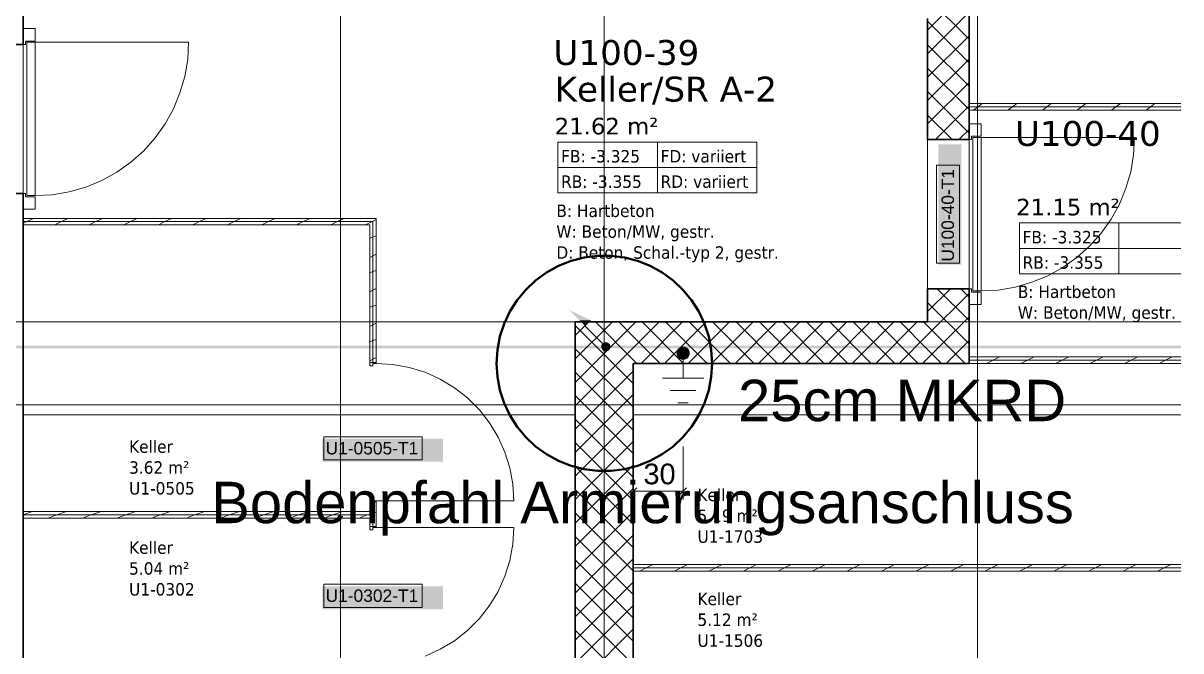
# Model space of a CAD drawing. Extents: x -1067 to 23308, y -6822 to 57810.
# Drawn here: x 59.2 to 198.8, y 277.8 to 353.5 of the extents above; entities that cross this region are included whole.
import ezdxf
from ezdxf.lldxf.tags import DXFTag

# ---------------------------------------------------------------- set-up
doc = ezdxf.new("R2010")
doc.units = 0
doc.layers.get('0').update_dxf_attribs({"lineweight": 13})
for name, color, linetype, lineweight in [('A-AREA-____-IDEN', 7, 'Continuous', 5), ('A-DOOR-____-IDEN', 7, 'Continuous', 5), ('A-DOOR-____-OTLN', 7, 'Continuous', 9), ('A-DOOR-FRAM-MCUT', 7, 'Continuous', 9), ('A-DOOR-OPNG-OTLN', 7, 'Continuous', 9), ('A-FLOR-____-OVHD', 7, 'Strichpunkt - Fein', 9), ('A-WALL-____-MCUT', 7, 'Continuous', 35), ('A-WALL-____-PATT', 7, 'Continuous', 35), ('A-WALL-FNSH-MCUT', 7, 'Continuous', 35), ('S-GRID-____-OTLN', 7, 'Continuous', 5)]:
    doc.layers.add(name, color=color, linetype=linetype, lineweight=lineweight)
for name, color, linetype, lineweight, true_color in [('EL01_VVV_Mass Blitzschutz', 3, 'Continuous', 13, 0x00ff00), ('EL01_WAN_Blitzschutz Text', 1, 'Continuous', 13, 0xff0000), ('EL01_WAN_Leitung_Potentialausgleich', 1, 'fein_strichliert', 13, 0xff0000), ('EL01_WAN_Potentialausgleich', 1, 'Continuous', 13, 0xff0000)]:
    doc.layers.add(name, color=color, linetype=linetype, lineweight=lineweight, true_color=true_color)
doc.styles.get("Standard").update_dxf_attribs({"font": 'arial.ttf'})
tags = doc.linetypes.add('_Rasterlinie_', pattern=[0.375, 0.2, -0.05, 0.075, -0.05]).pattern_tags.tags
tags[10:11] = [DXFTag(74, 4), DXFTag(75, 0), DXFTag(340, '0'), DXFTag(46, 1.0), DXFTag(50, 0.0), DXFTag(44, 0.0), DXFTag(45, 0.0)]
tags[8:9] = [DXFTag(74, 4), DXFTag(75, 0), DXFTag(340, '0'), DXFTag(46, 1.0), DXFTag(50, 0.0), DXFTag(44, 0.0), DXFTag(45, 0.0)]
tags[6:7] = [DXFTag(74, 4), DXFTag(75, 0), DXFTag(340, '0'), DXFTag(46, 1.0), DXFTag(50, 0.0), DXFTag(44, 0.0), DXFTag(45, 0.0)]
tags[4:5] = [DXFTag(74, 4), DXFTag(75, 0), DXFTag(340, '0'), DXFTag(46, 1.0), DXFTag(50, 0.0), DXFTag(44, 0.0), DXFTag(45, 0.0)]
tags = doc.linetypes.add('fein_strichliert', pattern=[4, 1, -2, 1]).pattern_tags.tags
tags[8:9] = [DXFTag(74, 4), DXFTag(75, 0), DXFTag(340, '0'), DXFTag(46, 0.0), DXFTag(50, 0.0), DXFTag(44, 0.0), DXFTag(45, 0.0)]
tags[6:7] = [DXFTag(74, 4), DXFTag(75, 0), DXFTag(340, '0'), DXFTag(46, 0.0), DXFTag(50, 0.0), DXFTag(44, 0.0), DXFTag(45, 0.0)]
tags[4:5] = [DXFTag(74, 4), DXFTag(75, 0), DXFTag(340, '0'), DXFTag(46, 0.0), DXFTag(50, 0.0), DXFTag(44, 0.0), DXFTag(45, 0.0)]
tags = doc.linetypes.add('Strich Punkt fein', pattern=[0.2, 0.1, -0.05, 0, -0.05]).pattern_tags.tags
tags[10:11] = [DXFTag(74, 4), DXFTag(75, 0), DXFTag(340, '0'), DXFTag(46, 1.0), DXFTag(50, 0.0), DXFTag(44, 0.0), DXFTag(45, 0.0)]
tags[8:9] = [DXFTag(74, 4), DXFTag(75, 0), DXFTag(340, '0'), DXFTag(46, 1.0), DXFTag(50, 0.0), DXFTag(44, 0.0), DXFTag(45, 0.0)]
tags[6:7] = [DXFTag(74, 4), DXFTag(75, 0), DXFTag(340, '0'), DXFTag(46, 1.0), DXFTag(50, 0.0), DXFTag(44, 0.0), DXFTag(45, 0.0)]
tags[4:5] = [DXFTag(74, 4), DXFTag(75, 0), DXFTag(340, '0'), DXFTag(46, 1.0), DXFTag(50, 0.0), DXFTag(44, 0.0), DXFTag(45, 0.0)]
tags = doc.linetypes.add('Strichpunkt - Fein', pattern=[0.2, 0.1, -0.05, 0, -0.05]).pattern_tags.tags
tags[10:11] = [DXFTag(74, 4), DXFTag(75, 0), DXFTag(340, '0'), DXFTag(46, 1.0), DXFTag(50, 0.0), DXFTag(44, 0.0), DXFTag(45, 0.0)]
tags[8:9] = [DXFTag(74, 4), DXFTag(75, 0), DXFTag(340, '0'), DXFTag(46, 1.0), DXFTag(50, 0.0), DXFTag(44, 0.0), DXFTag(45, 0.0)]
tags[6:7] = [DXFTag(74, 4), DXFTag(75, 0), DXFTag(340, '0'), DXFTag(46, 1.0), DXFTag(50, 0.0), DXFTag(44, 0.0), DXFTag(45, 0.0)]
tags[4:5] = [DXFTag(74, 4), DXFTag(75, 0), DXFTag(340, '0'), DXFTag(46, 1.0), DXFTag(50, 0.0), DXFTag(44, 0.0), DXFTag(45, 0.0)]

# ---------------------------------------------------------------- blocks, each defined once
blk = doc.blocks.new('Referenz-A0UJ2E68XE', base_point=(-1062.18, -175.86))
at = {"layer": 'A-AREA-____-IDEN', "color": 0, "linetype": 'Continuous', "ltscale": 0.13}
for p, q in [((123.7, 339.18), (147.7, 339.18)), ((123.7, 333.06), (123.7, 339.18)), ((135.7, 339.18), (135.7, 333.06)), ((147.7, 339.18), (147.7, 333.06)), ((123.7, 336.12), (147.7, 336.12)), ((147.7, 333.06), (123.7, 333.06)), ((179.37, 329.42), (198.84, 329.42)), ((179.37, 323.3), (179.37, 329.42)), ((191.37, 329.42), (191.37, 323.3)), ((179.37, 326.36), (198.84, 326.36)), ((198.84, 323.3), (179.37, 323.3))]:
    blk.add_line(p, q, dxfattribs=at)
at = {"layer": 'A-DOOR-____-IDEN', "color": 0, "linetype": 'Continuous', "ltscale": 0.13}
for p, q in [((169.37, 324.55), (169.37, 336.39)), ((169.37, 336.39), (172.15, 336.39)), ((172.15, 336.39), (172.15, 324.55)), ((172.15, 324.55), (169.37, 324.55)), ((95.48, 303.61), (107.32, 303.61)), ((95.48, 300.83), (95.48, 303.61)), ((107.32, 303.61), (107.32, 300.83)), ((107.32, 300.83), (95.48, 300.83)), ((95.48, 285.81), (107.32, 285.81)), ((95.48, 283.03), (95.48, 285.81)), ((107.32, 285.81), (107.32, 283.03)), ((107.32, 283.03), (95.48, 283.03))]:
    blk.add_line(p, q, dxfattribs=at)
at = {"layer": 'A-DOOR-____-IDEN', "color": 7, "linetype": 'Continuous', "ltscale": 0.13, "true_color": 0xffffff}
for points in [[(169.61, 324.38), (172.37, 324.38), (169.61, 338.92)], [(172.37, 324.38), (169.61, 338.92), (172.37, 338.92)], [(95.31, 300.61), (109.85, 300.61), (95.31, 303.37)], [(109.85, 300.61), (95.31, 303.37), (109.85, 303.37)], [(95.31, 282.81), (109.85, 282.81), (95.31, 285.57)], [(109.85, 282.81), (95.31, 285.57), (109.85, 285.57)]]:
    blk.add_solid(points, dxfattribs=at)
at = {"layer": 'A-DOOR-____-OTLN', "color": 0, "linetype": 'Strich Punkt fein', "ltscale": 0.13}
for p, q in [((59.2, 350.98), (59.2, 332.98)), ((168.3, 321.48), (168.3, 339.48)), ((173.3, 339.48), (173.3, 321.48))]:
    blk.add_line(p, q, dxfattribs=at)
at = {"layer": 'A-DOOR-____-OTLN', "color": 0, "linetype": 'Continuous', "ltscale": 0.13}
for p, q in [((59.64, 351.24), (59.64, 332.72)), ((60.64, 351.24), (59.64, 351.24)), ((60.64, 332.72), (60.64, 351.24)), ((173.74, 339.74), (173.74, 321.22)), ((174.74, 339.74), (173.74, 339.74)), ((174.74, 321.22), (174.74, 339.74)), ((59.64, 332.72), (60.64, 332.72)), ((173.74, 321.22), (174.74, 321.22))]:
    blk.add_line(p, q, dxfattribs=at)
at = {"layer": 'A-DOOR-FRAM-MCUT', "color": 0, "linetype": 'Continuous', "ltscale": 0.13}
for p, q in [((60.64, 352.88), (59.2, 352.88)), ((59.2, 352.88), (59.2, 350.98)), ((60.64, 351.38), (60.64, 352.88)), ((59.2, 350.98), (59.5, 350.98)), ((59.5, 350.98), (59.5, 351.38)), ((59.5, 351.38), (60.64, 351.38)), ((174.74, 341.38), (173.3, 341.38)), ((173.3, 341.38), (173.3, 339.48)), ((174.74, 339.88), (174.74, 341.38)), ((173.3, 339.48), (173.6, 339.48)), ((173.6, 339.48), (173.6, 339.88)), ((173.6, 339.88), (174.74, 339.88)), ((59.5, 332.98), (59.2, 332.98)), ((59.2, 332.98), (59.2, 331.08)), ((59.5, 332.58), (59.5, 332.98)), ((60.64, 332.58), (59.5, 332.58)), ((60.64, 331.08), (60.64, 332.58)), ((59.2, 331.08), (60.64, 331.08)), ((173.6, 321.48), (173.3, 321.48)), ((173.3, 321.48), (173.3, 319.58)), ((173.6, 321.08), (173.6, 321.48)), ((174.74, 321.08), (173.6, 321.08)), ((174.74, 319.58), (174.74, 321.08)), ((173.3, 319.58), (174.74, 319.58)), ((101.8, 312.58), (101, 312.58)), ((101, 312.58), (101, 312.18)), ((101, 312.18), (101.4, 312.18)), ((101.4, 312.18), (101.4, 312.48)), ((101.4, 312.48), (101.8, 312.48)), ((101.8, 312.48), (101.8, 312.58)), ((101.4, 296.18), (101, 296.18)), ((101, 296.18), (101, 295.78)), ((101.4, 295.88), (101.4, 296.18)), ((101, 295.78), (101.8, 295.78)), ((101.8, 295.88), (101.4, 295.88)), ((101.8, 295.78), (101.8, 295.88)), ((101, 292.78), (101.8, 292.78)), ((101, 292.38), (101, 292.78)), ((101.4, 292.38), (101, 292.38)), ((101.4, 292.68), (101.4, 292.38)), ((101.8, 292.68), (101.4, 292.68)), ((101.8, 292.78), (101.8, 292.68))]:
    blk.add_line(p, q, dxfattribs=at)
at = {"layer": 'A-DOOR-OPNG-OTLN', "color": 0, "linetype": 'Continuous', "ltscale": 0.13}
for p, q in [((79.16, 351.24), (60.64, 351.24)), ((79.05, 349.16), (79.16, 351.24)), ((78.7, 347.11), (79.05, 349.16)), ((78.12, 345.12), (78.7, 347.11)), ((77.33, 343.2), (78.12, 345.12)), ((76.32, 341.38), (77.33, 343.2)), ((75.12, 339.69), (76.32, 341.38)), ((73.74, 338.14), (75.12, 339.69)), ((193.26, 339.74), (174.74, 339.74)), ((193.15, 337.66), (193.26, 339.74)), ((72.19, 336.76), (73.74, 338.14)), ((70.5, 335.55), (72.19, 336.76)), ((192.8, 335.61), (193.15, 337.66)), ((68.68, 334.55), (70.5, 335.55)), ((192.22, 333.62), (192.8, 335.61)), ((64.76, 333.18), (66.76, 333.76)), ((66.76, 333.76), (68.68, 334.55)), ((60.64, 332.72), (62.72, 332.83)), ((62.72, 332.83), (64.76, 333.18)), ((191.43, 331.7), (192.22, 333.62)), ((190.42, 329.88), (191.43, 331.7)), ((189.22, 328.19), (190.42, 329.88)), ((187.84, 326.64), (189.22, 328.19)), ((186.29, 325.26), (187.84, 326.64)), ((182.78, 323.05), (184.6, 324.05)), ((184.6, 324.05), (186.29, 325.26)), ((180.86, 322.26), (182.78, 323.05)), ((174.74, 321.22), (176.82, 321.33)), ((176.82, 321.33), (178.86, 321.68)), ((178.86, 321.68), (180.86, 322.26)), ((103.8, 312.35), (101.8, 312.48)), ((105.78, 311.99), (103.8, 312.35)), ((107.69, 311.4), (105.78, 311.99)), ((109.52, 310.57), (107.69, 311.4)), ((111.23, 309.54), (109.52, 310.57)), ((112.81, 308.3), (111.23, 309.54)), ((114.23, 306.88), (112.81, 308.3)), ((115.46, 305.31), (114.23, 306.88)), ((116.5, 303.59), (115.46, 305.31)), ((117.32, 301.76), (116.5, 303.59)), ((117.92, 299.85), (117.32, 301.76)), ((118.28, 297.88), (117.92, 299.85)), ((118.4, 295.88), (118.28, 297.88)), ((101.8, 295.88), (118.4, 295.88)), ((101.8, 292.68), (118.4, 292.68)), ((118.28, 290.67), (118.4, 292.68)), ((117.92, 288.7), (118.28, 290.67)), ((117.32, 286.79), (117.92, 288.7)), ((116.5, 284.96), (117.32, 286.79)), ((115.46, 283.25), (116.5, 284.96)), ((114.23, 281.67), (115.46, 283.25)), ((112.81, 280.25), (114.23, 281.67)), ((111.23, 279.01), (112.81, 280.25)), ((107.69, 277.15), (109.52, 277.98)), ((109.52, 277.98), (111.23, 279.01))]:
    blk.add_line(p, q, dxfattribs=at)
at = {"layer": 'A-FLOR-____-OVHD', "color": 0, "linetype": 'Strichpunkt - Fein', "ltscale": 0.13}
for p, q in [((-49.4, 307.48), (198.84, 307.48)), ((59.2, 307.48), (125.8, 307.48)), ((59.2, 306.28), (125.8, 306.28)), ((132.8, 306.28), (198.84, 306.28))]:
    blk.add_line(p, q, dxfattribs=at)
at = {"layer": 'A-WALL-____-MCUT', "color": 0, "linetype": 'Continuous', "ltscale": 0.35}
for p, q in [((173.3, 339.48), (173.3, 444.38)), ((59.2, 350.98), (59.2, 426.38)), ((168.3, 354.08), (168.3, 339.48)), ((54.2, 350.98), (59.2, 350.98)), ((168.3, 339.48), (173.3, 339.48)), ((59.2, 332.98), (54.2, 332.98)), ((59.2, 213.78), (59.2, 332.98)), ((173.3, 321.48), (168.3, 321.48)), ((168.3, 321.48), (168.3, 317.48)), ((173.3, 313.28), (173.3, 321.48)), ((125.8, 317.48), (125.8, 213.78)), ((168.3, 317.48), (125.8, 317.48)), ((173.3, 313.28), (173.3, 312.48)), ((132.8, 263.13), (132.8, 312.48)), ((132.8, 312.48), (173.3, 312.48))]:
    blk.add_line(p, q, dxfattribs=at)
at = {"layer": 'A-WALL-____-MCUT', "color": 0, "linetype": 'Continuous', "lineweight": 9, "ltscale": 0.13}
for p, q in [((173.3, 343.45), (198.84, 343.45)), ((101.4, 329.58), (59.2, 329.58)), ((101.4, 312.58), (101.4, 329.58)), ((173.3, 312.88), (198.84, 312.88)), ((101.4, 292.78), (101.4, 295.78)), ((101, 294.18), (59.2, 294.18)), ((101, 294.18), (101, 294.58)), ((132.8, 287.8), (198.84, 287.8))]:
    blk.add_line(p, q, dxfattribs=at)
at = {"layer": 'A-WALL-____-PATT', "color": 0, "linetype": 'Continuous', "lineweight": 9, "ltscale": 0.13}
for p, q in [((168.3, 352.68), (173.3, 357.68)), ((173.3, 351.59), (168.3, 356.59)), ((168.3, 349.85), (173.3, 354.85)), ((173.3, 348.76), (168.3, 353.76)), ((168.3, 347.02), (173.3, 352.02)), ((173.3, 345.93), (168.3, 350.93)), ((168.3, 344.2), (173.3, 349.2)), ((173.3, 343.1), (168.3, 348.1)), ((168.3, 341.37), (173.3, 346.37)), ((173.3, 340.27), (168.3, 345.27)), ((169.24, 339.48), (173.3, 343.54)), ((174.89, 343.85), (174.35, 343.45)), ((179.05, 343.85), (178.52, 343.45)), ((183.22, 343.85), (182.68, 343.45)), ((187.38, 343.85), (186.85, 343.45)), ((191.55, 343.85), (191.01, 343.45)), ((195.71, 343.85), (195.18, 343.45)), ((171.27, 339.48), (168.3, 342.44)), ((174.35, 343.45), (173.82, 343.05)), ((178.52, 343.45), (177.99, 343.05)), ((182.68, 343.45), (182.15, 343.05)), ((186.85, 343.45), (186.32, 343.05)), ((191.01, 343.45), (190.48, 343.05)), ((195.18, 343.45), (194.65, 343.05)), ((198.84, 343.08), (198.81, 343.05)), ((168.44, 339.48), (168.3, 339.61)), ((172.07, 339.48), (173.3, 340.71)), ((59.65, 329.58), (59.2, 329.35)), ((60.45, 329.98), (59.65, 329.58)), ((63.81, 329.58), (63.01, 329.18)), ((64.61, 329.98), (63.81, 329.58)), ((67.98, 329.58), (67.18, 329.18)), ((68.78, 329.98), (67.98, 329.58)), ((72.14, 329.58), (71.34, 329.18)), ((72.94, 329.98), (72.14, 329.58)), ((76.31, 329.58), (75.51, 329.18)), ((77.11, 329.98), (76.31, 329.58)), ((80.47, 329.58), (79.67, 329.18)), ((81.27, 329.98), (80.47, 329.58)), ((84.64, 329.58), (83.84, 329.18)), ((85.44, 329.98), (84.64, 329.58)), ((88.8, 329.58), (88, 329.18)), ((89.6, 329.98), (88.8, 329.58)), ((92.97, 329.58), (92.17, 329.18)), ((93.77, 329.98), (92.97, 329.58)), ((97.13, 329.58), (96.33, 329.18)), ((97.93, 329.98), (97.13, 329.58)), ((101.3, 329.58), (100.5, 329.18)), ((101.8, 329.83), (101.3, 329.58)), ((101.4, 327.72), (101, 327.58)), ((101.8, 327.85), (101.4, 327.72)), ((101.4, 325.46), (101, 325.26)), ((101.8, 325.66), (101.4, 325.46)), ((101.4, 323.55), (101, 323.42)), ((101.8, 323.68), (101.4, 323.55)), ((101.4, 321.3), (101, 321.1)), ((101.8, 321.5), (101.4, 321.3)), ((168.3, 318.74), (171.04, 321.48)), ((173.3, 317.64), (169.47, 321.48)), ((173.3, 320.47), (172.3, 321.48)), ((168.3, 315.91), (173.3, 320.91)), ((173.3, 314.82), (168.3, 319.82)), ((101.4, 319.39), (101, 319.25)), ((101.8, 319.52), (101.4, 319.39)), ((101.4, 317.13), (101, 316.93)), ((101.8, 317.33), (101.4, 317.13)), ((125.8, 315.84), (127.44, 317.48)), ((125.8, 313.01), (130.27, 317.48)), ((125.8, 310.18), (132.8, 317.18)), ((132.8, 310.06), (125.8, 317.06)), ((132.8, 312.89), (128.22, 317.48)), ((132.8, 315.72), (131.04, 317.48)), ((132.8, 317.18), (133.1, 317.48)), ((132.8, 314.35), (135.93, 317.48)), ((133.75, 312.48), (138.75, 317.48)), ((138.87, 312.48), (133.87, 317.48)), ((136.58, 312.48), (141.58, 317.48)), ((141.7, 312.48), (136.7, 317.48)), ((139.41, 312.48), (144.41, 317.48)), ((144.53, 312.48), (139.53, 317.48)), ((142.24, 312.48), (147.24, 317.48)), ((147.36, 312.48), (142.36, 317.48)), ((145.07, 312.48), (150.07, 317.48)), ((150.19, 312.48), (145.19, 317.48)), ((147.9, 312.48), (152.9, 317.48)), ((153.02, 312.48), (148.02, 317.48)), ((150.73, 312.48), (155.73, 317.48)), ((155.84, 312.48), (150.84, 317.48)), ((153.55, 312.48), (158.55, 317.48)), ((158.67, 312.48), (153.67, 317.48)), ((156.38, 312.48), (161.38, 317.48)), ((161.5, 312.48), (156.5, 317.48)), ((159.21, 312.48), (164.21, 317.48)), ((164.33, 312.48), (159.33, 317.48)), ((162.04, 312.48), (167.04, 317.48)), ((167.16, 312.48), (162.16, 317.48)), ((168.3, 314.16), (164.99, 317.48)), ((168.3, 316.99), (167.81, 317.48)), ((168.3, 313.08), (173.3, 318.08)), ((172.81, 312.48), (168.3, 316.99)), ((136.04, 312.48), (132.8, 315.72)), ((164.87, 312.48), (168.3, 315.91)), ((101.4, 315.22), (101, 315.09)), ((101.8, 315.36), (101.4, 315.22)), ((125.8, 307.35), (132.8, 314.35)), ((132.8, 307.23), (125.8, 314.23)), ((170.52, 312.48), (173.3, 315.25)), ((101.4, 312.97), (101, 312.77)), ((101.8, 313.17), (101.4, 312.97)), ((133.22, 312.48), (132.8, 312.89)), ((167.7, 312.48), (168.3, 313.08)), ((169.99, 312.48), (168.3, 314.16)), ((176.19, 312.88), (175.39, 312.48)), ((176.99, 313.28), (176.19, 312.88)), ((180.35, 312.88), (179.55, 312.48)), ((181.15, 313.28), (180.35, 312.88)), ((184.52, 312.88), (183.72, 312.48)), ((185.32, 313.28), (184.52, 312.88)), ((188.68, 312.88), (187.88, 312.48)), ((189.48, 313.28), (188.68, 312.88)), ((192.85, 312.88), (192.05, 312.48)), ((193.65, 313.28), (192.85, 312.88)), ((197.01, 312.88), (196.21, 312.48)), ((197.81, 313.28), (197.01, 312.88)), ((125.8, 304.52), (132.8, 311.52)), ((132.8, 304.4), (125.8, 311.4)), ((125.8, 301.7), (132.8, 308.7)), ((132.8, 301.58), (125.8, 308.58)), ((125.8, 298.87), (132.8, 305.87)), ((132.8, 298.75), (125.8, 305.75)), ((125.8, 296.04), (132.8, 303.04)), ((132.8, 295.92), (125.8, 302.92)), ((125.8, 293.21), (132.8, 300.21)), ((132.8, 293.09), (125.8, 300.09)), ((125.8, 290.38), (132.8, 297.38)), ((132.8, 290.26), (125.8, 297.26)), ((60.29, 294.58), (59.2, 294.21)), ((62.51, 293.93), (62.3, 293.78)), ((63.25, 294.18), (62.57, 293.95)), ((64.45, 294.58), (63.25, 294.18)), ((66.67, 293.93), (66.47, 293.78)), ((67.42, 294.18), (66.73, 293.95)), ((68.62, 294.58), (67.42, 294.18)), ((70.84, 293.93), (70.63, 293.78)), ((71.58, 294.18), (70.9, 293.95)), ((72.78, 294.58), (71.58, 294.18)), ((75, 293.93), (74.8, 293.78)), ((75.75, 294.18), (75.06, 293.95)), ((76.95, 294.58), (75.75, 294.18)), ((79.17, 293.93), (78.96, 293.78)), ((79.91, 294.18), (79.23, 293.95)), ((81.11, 294.58), (79.91, 294.18)), ((83.34, 293.93), (83.13, 293.78)), ((84.08, 294.18), (83.39, 293.95)), ((85.28, 294.58), (84.08, 294.18)), ((87.5, 293.93), (87.29, 293.78)), ((88.24, 294.18), (87.56, 293.95)), ((89.44, 294.58), (88.24, 294.18)), ((91.67, 293.93), (91.46, 293.78)), ((92.41, 294.18), (91.72, 293.95)), ((93.61, 294.58), (92.41, 294.18)), ((95.83, 293.93), (95.62, 293.78)), ((96.57, 294.18), (95.89, 293.95)), ((97.77, 294.58), (96.57, 294.18)), ((100, 293.93), (99.79, 293.78)), ((100.74, 294.18), (100.05, 293.95)), ((101, 294.26), (100.74, 294.18)), ((101.4, 294.4), (101, 294.26)), ((101.8, 294.53), (101.4, 294.4)), ((125.8, 287.55), (132.8, 294.55)), ((132.8, 287.43), (125.8, 294.43)), ((125.8, 284.73), (132.8, 291.73)), ((132.8, 284.6), (125.8, 291.6)), ((125.8, 281.9), (132.8, 288.9)), ((132.8, 281.78), (125.8, 288.78)), ((134.37, 287.8), (133.57, 287.4)), ((135.17, 288.2), (134.37, 287.8)), ((138.53, 287.8), (137.73, 287.4)), ((139.33, 288.2), (138.53, 287.8)), ((142.7, 287.8), (141.9, 287.4)), ((143.5, 288.2), (142.7, 287.8)), ((146.86, 287.8), (146.06, 287.4)), ((147.66, 288.2), (146.86, 287.8)), ((151.03, 287.8), (150.23, 287.4)), ((151.83, 288.2), (151.03, 287.8)), ((155.19, 287.8), (154.39, 287.4)), ((155.99, 288.2), (155.19, 287.8)), ((159.36, 287.8), (158.55, 287.4)), ((160.16, 288.2), (159.36, 287.8)), ((163.52, 287.8), (162.72, 287.4)), ((164.32, 288.2), (163.52, 287.8)), ((167.68, 287.8), (166.88, 287.4)), ((168.48, 288.2), (167.68, 287.8)), ((171.85, 287.8), (171.05, 287.4)), ((172.65, 288.2), (171.85, 287.8)), ((176.01, 287.8), (175.21, 287.4)), ((176.81, 288.2), (176.01, 287.8)), ((180.18, 287.8), (179.38, 287.4)), ((180.98, 288.2), (180.18, 287.8)), ((184.34, 287.8), (183.54, 287.4)), ((185.14, 288.2), (184.34, 287.8)), ((188.51, 287.8), (187.71, 287.4)), ((189.31, 288.2), (188.51, 287.8)), ((192.67, 287.8), (191.87, 287.4)), ((193.47, 288.2), (192.67, 287.8)), ((196.84, 287.8), (196.04, 287.4)), ((197.64, 288.2), (196.84, 287.8)), ((125.8, 279.07), (132.8, 286.07)), ((132.8, 278.95), (125.8, 285.95)), ((125.8, 276.24), (132.8, 283.24)), ((132.8, 276.12), (125.8, 283.12)), ((125.8, 273.41), (132.8, 280.41)), ((132.8, 273.29), (125.8, 280.29))]:
    blk.add_line(p, q, dxfattribs=at)
at = {"layer": 'A-WALL-FNSH-MCUT', "color": 0, "linetype": 'Continuous', "lineweight": 9, "ltscale": 0.13}
for p, q in [((198.84, 343.85), (173.3, 343.85)), ((173.3, 343.05), (198.84, 343.05)), ((101.8, 329.98), (59.2, 329.98)), ((101.8, 312.58), (101.8, 329.98)), ((59.2, 329.18), (101, 329.18)), ((101, 329.18), (101, 312.58)), ((198.84, 313.28), (173.3, 313.28)), ((101, 312.58), (101.8, 312.58)), ((173.3, 312.48), (198.84, 312.48)), ((101, 295.78), (101, 294.58)), ((101.8, 295.78), (101, 295.78)), ((101.8, 292.78), (101.8, 295.78)), ((101, 294.58), (59.2, 294.58)), ((59.2, 293.78), (101, 293.78)), ((101, 293.78), (101, 292.78)), ((101, 292.78), (101.8, 292.78)), ((198.84, 288.2), (132.8, 288.2)), ((132.8, 287.4), (198.84, 287.4))]:
    blk.add_line(p, q, dxfattribs=at)
at = {"layer": 'S-GRID-____-OTLN', "color": 0, "linetype": '_Rasterlinie_', "ltscale": 0.13}
for p, q in [((129.3, 560.56), (129.3, 159.77)), ((97.5, -172.39), (97.5, 546.38)), ((174.3, -172.39), (174.3, 546.38)), ((-101.1, 317.48), (198.84, 317.48))]:
    blk.add_line(p, q, dxfattribs=at)
at = {"layer": 'A-AREA-____-IDEN', "color": 0, "linetype": 'Continuous', "ltscale": 0.13, "attachment_point": 1}
for s, insert, char_height in [('{\\fVerdana;U100-39}', (123.17, 351.5), 3), ('{\\fVerdana;Keller/SR A-2}', (123.31, 347.08), 3), ('{\\fVerdana;21.62 m²}', (123.32, 342.11), 2), ('{\\fVerdana;U100-40}', (178.83, 341.73), 3), ('{\\W0.9;\\fVerdana;FB: -3.325}', (124.09, 338.22), 1.5), ('{\\W0.9;\\fVerdana;FD: variiert}', (136.09, 338.22), 1.5), ('{\\W0.9;\\fVerdana;RB: -3.355}', (124.09, 335.16), 1.5), ('{\\W0.9;\\fVerdana;RD: variiert}', (136.09, 335.16), 1.5), ('{\\fVerdana;21.15 m²}', (178.98, 332.34), 2), ('{\\W0.9;\\fVerdana;B: Hartbeton}', (123.52, 331.64), 1.5), ('{\\W0.9;\\fVerdana;W: Beton/MW, gestr.}', (123.52, 329.13), 1.5), ('{\\W0.9;\\fVerdana;FB: -3.325}', (179.76, 328.46), 1.5), ('{\\W0.9;\\fVerdana;D: Beton, Schal.-typ 2, gestr.}', (123.52, 326.61), 1.5), ('{\\W0.9;\\fVerdana;RB: -3.355}', (179.76, 325.4), 1.5), ('{\\W0.9;\\fVerdana;B: Hartbeton}', (179.18, 321.87), 1.5), ('{\\W0.9;\\fVerdana;W: Beton/MW, gestr.}', (179.18, 319.36), 1.5), ('{\\W0.9;\\fVerdana;Keller}', (71.98, 303.18), 1.5), ('{\\W0.9;\\fVerdana;3.62 m²}', (71.98, 300.66), 1.5), ('{\\W0.9;\\fVerdana;U1-0505}', (71.98, 298.15), 1.5), ('{\\W0.9;\\fVerdana;Keller}', (140.54, 297.35), 1.5), ('{\\W0.9;\\fVerdana;5.19 m²}', (140.54, 294.84), 1.5), ('{\\W0.9;\\fVerdana;U1-1703}', (140.54, 292.32), 1.5), ('{\\W0.9;\\fVerdana;Keller}', (71.98, 290.99), 1.5), ('{\\W0.9;\\fVerdana;5.04 m²}', (71.98, 288.48), 1.5), ('{\\W0.9;\\fVerdana;U1-0302}', (71.98, 285.96), 1.5), ('{\\W0.9;\\fVerdana;Keller}', (140.54, 284.8), 1.5), ('{\\W0.9;\\fVerdana;5.12 m²}', (140.54, 282.29), 1.5), ('{\\W0.9;\\fVerdana;U1-1506}', (140.54, 279.77), 1.5)]:
    blk.add_mtext(s, dxfattribs=dict(at, insert=insert, char_height=char_height))
at = {"layer": 'A-DOOR-____-IDEN', "color": 0, "linetype": 'Continuous', "ltscale": 0.13, "insert": (169.98, 324.75), "char_height": 1.5, "attachment_point": 1, "rotation": 90}
blk.add_mtext('{\\fArial;U100-40-T1}', dxfattribs=at)
at = {"layer": 'A-DOOR-____-IDEN', "color": 0, "linetype": 'Continuous', "ltscale": 0.13, "char_height": 1.5, "attachment_point": 1}
for s, insert in [('{\\fArial;U1-0505-T1}', (95.68, 302.99)), ('{\\fArial;U1-0302-T1}', (95.68, 285.19))]:
    blk.add_mtext(s, dxfattribs=dict(at, insert=insert))
blk = doc.blocks.new('Kreis-A0UJ2E7EXE', base_point=(116.31, 299.5))
at = {"color": 0, "linetype": 'ByBlock', "lineweight": -2, "ltscale": 0.5}
for p, q in [((128.49, 325.45), (126.87, 325.25)), ((130.12, 325.45), (128.49, 325.45)), ((131.74, 325.25), (130.12, 325.45)), ((123.77, 324.24), (122.34, 323.45)), ((125.29, 324.84), (123.77, 324.24)), ((126.87, 325.25), (125.29, 324.84)), ((133.32, 324.84), (131.74, 325.25)), ((134.84, 324.24), (133.32, 324.84)), ((136.27, 323.45), (134.84, 324.24)), ((122.34, 323.45), (121.02, 322.49)), ((137.59, 322.49), (136.27, 323.45)), ((119.83, 321.37), (118.79, 320.12)), ((121.02, 322.49), (119.83, 321.37)), ((138.78, 321.37), (137.59, 322.49)), ((139.82, 320.12), (138.78, 321.37)), ((118.79, 320.12), (117.91, 318.74)), ((140.7, 318.74), (139.82, 320.12)), ((117.91, 318.74), (117.22, 317.26)), ((141.39, 317.26), (140.7, 318.74)), ((117.22, 317.26), (116.71, 315.71)), ((141.9, 315.71), (141.39, 317.26)), ((116.71, 315.71), (116.41, 314.11)), ((142.2, 314.11), (141.9, 315.71)), ((116.41, 314.11), (116.31, 312.48)), ((142.31, 312.48), (142.2, 314.11)), ((116.31, 312.48), (116.41, 310.85)), ((142.2, 310.85), (142.31, 312.48)), ((116.41, 310.85), (116.71, 309.24)), ((141.9, 309.24), (142.2, 310.85)), ((116.71, 309.24), (117.22, 307.69)), ((141.39, 307.69), (141.9, 309.24)), ((117.22, 307.69), (117.91, 306.21)), ((140.7, 306.21), (141.39, 307.69)), ((117.91, 306.21), (118.79, 304.83)), ((139.82, 304.83), (140.7, 306.21)), ((118.79, 304.83), (119.83, 303.58)), ((138.78, 303.58), (139.82, 304.83)), ((119.83, 303.58), (121.02, 302.46)), ((137.59, 302.46), (138.78, 303.58)), ((121.02, 302.46), (122.34, 301.5)), ((136.27, 301.5), (137.59, 302.46)), ((122.34, 301.5), (123.77, 300.71)), ((123.77, 300.71), (125.29, 300.11)), ((133.32, 300.11), (134.84, 300.71)), ((134.84, 300.71), (136.27, 301.5)), ((125.29, 300.11), (126.87, 299.71)), ((126.87, 299.71), (128.49, 299.5)), ((128.49, 299.5), (130.12, 299.5)), ((130.12, 299.5), (131.74, 299.71)), ((131.74, 299.71), (133.32, 300.11))]:
    blk.add_line(p, q, dxfattribs=at)
blk = doc.blocks.new('Steigleitung_nach oben-A0UJ2E7IXE', base_point=(125.04, 313.92))
at = {"color": 0, "linetype": 'ByBlock', "lineweight": -2, "ltscale": 0.13}
blk.add_line((127.01, 316.95), (129.09, 314.87), dxfattribs=at)
for points in [[(127.71, 317.66), (126.31, 317.66), (125.04, 318.92)], [(127.01, 316.95), (127.71, 317.66), (126.31, 317.66)], [(130.04, 314.48), (128.93, 314.48), (130.03, 314.62)], [(128.93, 314.48), (130.03, 314.62), (128.94, 314.62)], [(128.94, 314.33), (130.04, 314.48), (128.93, 314.48)], [(130.03, 314.62), (128.94, 314.62), (129.97, 314.76)], [(128.94, 314.62), (129.97, 314.76), (129, 314.76)], [(130.03, 314.62), (128.94, 314.62), (130.03, 314.62)], [(128.94, 314.62), (130.03, 314.62), (128.94, 314.62)], [(130.03, 314.33), (128.94, 314.33), (130.04, 314.48)], [(129, 314.2), (130.03, 314.33), (128.94, 314.33)], [(129.97, 314.76), (129, 314.76), (129.88, 314.87)], [(129, 314.76), (129.88, 314.87), (129.09, 314.87)], [(129.97, 314.2), (129, 314.2), (130.03, 314.33)], [(129.09, 314.08), (129.97, 314.2), (129, 314.2)], [(129.88, 314.87), (129.09, 314.87), (129.76, 314.96)], [(129.09, 314.87), (129.76, 314.96), (129.2, 314.96)], [(129.88, 314.87), (129.09, 314.87), (129.88, 314.87)], [(129.09, 314.87), (129.88, 314.87), (129.09, 314.87)], [(129.88, 314.08), (129.09, 314.08), (129.97, 314.2)], [(129.76, 314.96), (129.2, 314.96), (129.63, 315.02)], [(129.2, 314.96), (129.63, 315.02), (129.34, 315.02)], [(129.76, 314.96), (129.2, 314.96), (129.76, 314.96)], [(129.2, 314.96), (129.76, 314.96), (129.2, 314.96)], [(129.63, 315.02), (129.34, 315.02), (129.48, 315.04)], [(129.2, 313.99), (129.88, 314.08), (129.09, 314.08)], [(129.88, 314.08), (129.09, 314.08), (129.88, 314.08)], [(129.09, 314.08), (129.88, 314.08), (129.09, 314.08)], [(129.76, 313.99), (129.2, 313.99), (129.88, 314.08)], [(129.34, 313.94), (129.76, 313.99), (129.2, 313.99)], [(129.63, 313.94), (129.34, 313.94), (129.76, 313.99)], [(129.48, 313.92), (129.63, 313.94), (129.34, 313.94)]]:
    blk.add_solid(points, dxfattribs=at)
blk = doc.blocks.new('Polylinie-A0UJ2E84XE', base_point=(-688.09, 314.3))
at = {"color": 0, "linetype": 'ByBlock', "lineweight": -2, "ltscale": 0.13}
for points in [[(-688.09, 314.3), (198.84, 314.3), (-688.09, 314.6)], [(198.84, 314.3), (-688.09, 314.6), (198.84, 314.6)]]:
    blk.add_solid(points, dxfattribs=at)
blk = doc.blocks.new('Erdungs-Anschluss-A0UJ2E8AXE', base_point=(136.31, 307.71))
at = {"color": 0, "linetype": 'ByBlock', "lineweight": -2, "ltscale": 0.13}
for p, q in [((138.28, 314.24), (138.21, 314.16)), ((138.35, 314.3), (138.28, 314.24)), ((138.43, 314.35), (138.35, 314.3)), ((138.52, 314.4), (138.43, 314.35)), ((138.61, 314.43), (138.52, 314.4)), ((138.71, 314.45), (138.61, 314.43)), ((138.81, 314.45), (138.71, 314.45)), ((138.9, 314.45), (138.81, 314.45)), ((139, 314.43), (138.9, 314.45)), ((139.09, 314.4), (139, 314.43)), ((139.18, 314.35), (139.09, 314.4)), ((139.26, 314.3), (139.18, 314.35)), ((139.33, 314.24), (139.26, 314.3)), ((139.4, 314.16), (139.33, 314.24)), ((138.07, 313.81), (138.06, 313.71)), ((138.06, 313.71), (138.07, 313.61)), ((138.09, 313.9), (138.07, 313.81)), ((138.07, 313.61), (138.09, 313.52)), ((138.12, 313.99), (138.09, 313.9)), ((138.09, 313.52), (138.12, 313.42)), ((138.16, 314.08), (138.12, 313.99)), ((138.12, 313.42), (138.16, 313.34)), ((138.21, 314.16), (138.16, 314.08)), ((138.16, 313.34), (138.21, 313.26)), ((138.21, 313.26), (138.28, 313.18)), ((138.28, 313.18), (138.35, 313.12)), ((138.35, 313.12), (138.43, 313.06)), ((138.43, 313.06), (138.52, 313.02)), ((138.52, 313.02), (138.61, 312.99)), ((138.61, 312.99), (138.71, 312.97)), ((138.71, 312.97), (138.81, 312.97)), ((138.81, 313.71), (138.81, 310.71)), ((138.81, 312.97), (138.9, 312.97)), ((138.9, 312.97), (139, 312.99)), ((139, 312.99), (139.09, 313.02)), ((139.09, 313.02), (139.18, 313.06)), ((139.18, 313.06), (139.26, 313.12)), ((139.26, 313.12), (139.33, 313.18)), ((139.33, 313.18), (139.4, 313.26)), ((139.45, 314.08), (139.4, 314.16)), ((139.4, 313.26), (139.45, 313.34)), ((139.49, 313.99), (139.45, 314.08)), ((139.45, 313.34), (139.49, 313.42)), ((139.52, 313.9), (139.49, 313.99)), ((139.49, 313.42), (139.52, 313.52)), ((139.54, 313.81), (139.52, 313.9)), ((139.52, 313.52), (139.54, 313.61)), ((139.55, 313.71), (139.54, 313.81)), ((139.54, 313.61), (139.55, 313.71)), ((141.31, 310.71), (136.31, 310.71)), ((140.35, 309.21), (137.26, 309.21)), ((139.43, 307.71), (138.18, 307.71))]:
    blk.add_line(p, q, dxfattribs=at)
for points in [[(139.45, 314.08), (138.16, 314.08), (139.33, 314.24)], [(138.16, 314.08), (139.33, 314.24), (138.28, 314.24)], [(139.33, 314.24), (138.28, 314.24), (139.18, 314.35)], [(138.28, 314.24), (139.18, 314.35), (138.43, 314.35)], [(139.18, 314.35), (138.43, 314.35), (139, 314.43)], [(138.43, 314.35), (139, 314.43), (138.61, 314.43)], [(139, 314.43), (138.61, 314.43), (138.81, 314.45)], [(139.55, 313.71), (138.06, 313.71), (139.52, 313.9)], [(138.06, 313.71), (139.52, 313.9), (138.09, 313.9)], [(138.09, 313.52), (139.55, 313.71), (138.06, 313.71)], [(139.52, 313.9), (138.09, 313.9), (139.45, 314.08)], [(138.09, 313.9), (139.45, 314.08), (138.16, 314.08)], [(139.52, 313.52), (138.09, 313.52), (139.55, 313.71)], [(138.16, 313.34), (139.52, 313.52), (138.09, 313.52)], [(139.45, 313.34), (138.16, 313.34), (139.52, 313.52)], [(138.28, 313.18), (139.45, 313.34), (138.16, 313.34)], [(139.33, 313.18), (138.28, 313.18), (139.45, 313.34)], [(138.43, 313.06), (139.33, 313.18), (138.28, 313.18)], [(139.18, 313.06), (138.43, 313.06), (139.33, 313.18)], [(138.61, 312.99), (139.18, 313.06), (138.43, 313.06)], [(139, 312.99), (138.61, 312.99), (139.18, 313.06)], [(138.81, 312.97), (139, 312.99), (138.61, 312.99)]]:
    blk.add_solid(points, dxfattribs=at)
blk = doc.blocks.new('Bauteilbeschriftung-A0UJ2E8CXE', base_point=(81.89, 293.19))
at = {"color": 0, "linetype": 'ByBlock', "lineweight": -2, "ltscale": 0.13, "insert": (81.89, 298.19), "char_height": 5, "attachment_point": 1}
blk.add_mtext('{\\fArial;Bodenpfahl Armierungsanschluss }', dxfattribs=at)
blk = doc.blocks.new('Maß-A0UJ2E98XE', base_point=(132.39, 296.04))
at = {"color": 0, "lineweight": -2}
for p, q in [((132.81, 296.04), (132.81, 312.48)), ((138.81, 296.04), (138.81, 302.45)), ((133.22, 297.46), (132.39, 296.63)), ((139.22, 297.46), (138.39, 296.63)), ((132.81, 297.04), (138.81, 297.04))]:
    blk.add_line(p, q, dxfattribs=at)
at = {"color": 0, "lineweight": -2, "insert": (134.02, 300.38), "char_height": 2.5, "attachment_point": 1}
blk.add_mtext('{\\fArial;30}', dxfattribs=at)
blk = doc.blocks.new('Bauteilbeschriftung-A0UJ2EA6XE', base_point=(145.43, 305.5))
at = {"color": 0, "linetype": 'ByBlock', "lineweight": -2, "ltscale": 0.13, "insert": (145.43, 310.5), "char_height": 5, "attachment_point": 1}
blk.add_mtext('{\\fArial;25cm MKRD}', dxfattribs=at)

msp = doc.modelspace()

# ---------------------------------------------------------------- block references
at = {"color": 9, "lineweight": 25, "ltscale": 0.25, "true_color": 0xc0c0c0}
msp.add_blockref('Referenz-A0UJ2E68XE', (-1062.18, -175.86), dxfattribs=at)
at = {"layer": 'EL01_VVV_Mass Blitzschutz', "linetype": 'Continuous', "ltscale": 0.13}
msp.add_blockref('Maß-A0UJ2E98XE', (132.39, 296.04), dxfattribs=at)
at = {"layer": 'EL01_WAN_Blitzschutz Text', "linetype": 'ByBlock', "ltscale": 0.13}
msp.add_blockref('Bauteilbeschriftung-A0UJ2E8CXE', (81.89, 293.19), dxfattribs=at)
at = {"layer": 'EL01_WAN_Leitung_Potentialausgleich', "linetype": 'ByBlock', "lineweight": 50, "ltscale": 0.5}
msp.add_blockref('Kreis-A0UJ2E7EXE', (116.31, 299.5), dxfattribs=at)
at = {"layer": 'EL01_WAN_Leitung_Potentialausgleich', "linetype": 'ByBlock', "ltscale": 0.13}
for name, p in [('Steigleitung_nach oben-A0UJ2E7IXE', (125.04, 313.92)), ('Polylinie-A0UJ2E84XE', (-688.09, 314.3)), ('Bauteilbeschriftung-A0UJ2EA6XE', (145.43, 305.5))]:
    msp.add_blockref(name, p, dxfattribs=at)
at = {"layer": 'EL01_WAN_Potentialausgleich', "linetype": 'ByBlock', "ltscale": 0.13}
msp.add_blockref('Erdungs-Anschluss-A0UJ2E8AXE', (136.31, 307.71), dxfattribs=at)

doc.saveas('drawing.dxf')
